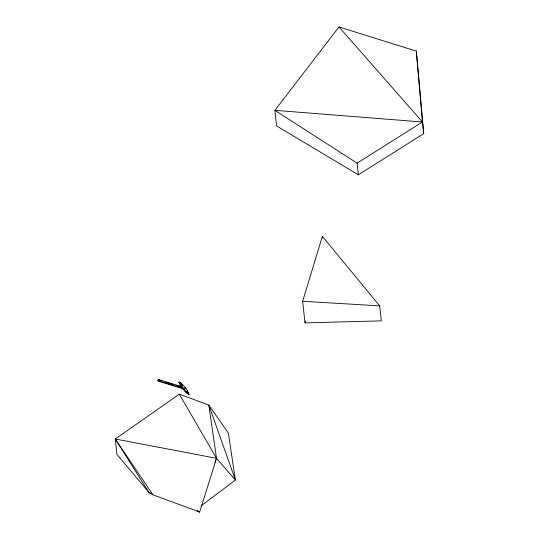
<?xml version="1.0" encoding="UTF-8"?>
<svg xmlns="http://www.w3.org/2000/svg" width="539" height="539" viewBox="0 0 539 539"><rect width="100%" height="100%" fill="white"/><g stroke="black" fill="none" stroke-linecap="round" stroke-linejoin="round"><path stroke-width="0.81" d="M304.993 322.895L302.642 301.261L322.376 236.358L379.685 305.882L381.309 320.846L304.993 322.895L305.424 321.264M199.625 512.05L216.523 458.325L208.815 405.072L179.312 394.177L115.265 439.002L116.936 454.397L149.02 492.599L152.921 494.809L199.625 512.05L197.025 510.581M214.946 462.233L216.523 458.325L179.312 394.177M183.213 388.781L158.291 381.134L157.833 380.561L158.378 379.503L181.697 386.658M178.928 382.191C181.643 380.992 195.468 401.137 185.349 391.819C182.714 389.178 179.77 385.533 179.096 382.239C182.088 386.537 185.18 390.802 188.94 394.467M185.308 387.602L184.378 389.407L182.647 388.875M187.532 390.775L186.77 392.251L185.349 391.819M188.771 394.413L187.949 392.938M338.997 26.95L274.903 110.327L276.595 125.931L358.361 174.804L423.735 133.645L416.33 51.111L338.997 26.95L422.475 121.996L423.735 133.645M201.108 505.811L235.402 480.074L228.368 433.06L208.815 405.072L235.402 480.074L216.523 458.325L115.265 439.002L149.02 492.599L150.576 493.178M358.361 174.804L357.094 163.155L422.475 121.996L416.33 51.111M302.642 301.261L379.685 305.882M422.475 121.996L274.903 110.327L357.094 163.155M180.43 385.702L181.845 386.14L182.606 384.664L181.185 384.226L179.015 382.01M161.249 380.81L158.378 379.503M166.073 382.292L173.309 384.509M176.529 385.5L180.545 386.732M157.833 380.561L182.755 388.215M115.265 439.002L152.921 494.809M322.376 236.358L322.558 238.022"/></g></svg>
